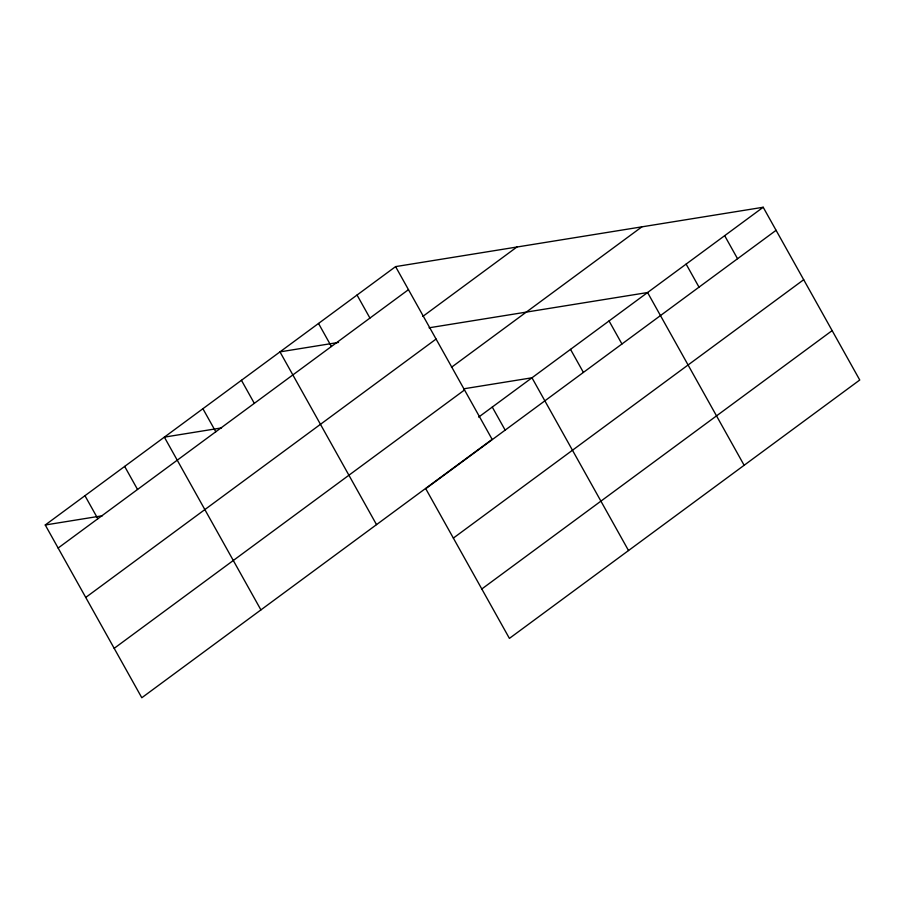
<?xml version="1.0" encoding="UTF-8"?>
<svg xmlns="http://www.w3.org/2000/svg" width="905" height="905" viewBox="0 0 905 905"><rect width="100%" height="100%" fill="white"/><g stroke="black" fill="none" stroke-linecap="round" stroke-linejoin="round"><path stroke-width="1.36" d="M395.587 266.613L492.139 439.366L141.802 697.744L45.25 524.99L395.587 266.613L763.198 207.256L859.75 380.01L509.413 638.387L425.746 488.689L776.083 230.311M58.135 548.034L408.472 289.657M422.827 316.411L516.902 247.02M85.737 597.436L436.074 339.058M451.471 367.283L641.894 226.85M114.188 648.331L464.525 389.965M478.655 417.115L763.198 207.256M453.36 538.09L803.697 279.713M481.799 588.985L832.136 330.608M338.538 342.418L279.973 351.875L376.525 524.629M429.06 327.802L647.584 292.53L744.136 465.283M221.533 427.907L164.359 437.138L260.911 609.891M463.654 388.822L531.982 377.792L628.523 550.545M45.25 524.99L102.423 515.76M724.667 235.685L737.541 258.728M686.126 264.102L699.011 287.157M609.054 320.947L621.939 343.99M570.512 349.364L583.397 372.419M492.275 407.069L505.16 430.124M357.045 295.03L369.93 318.074M318.515 323.447L331.4 346.502M241.443 380.292L254.316 403.347M202.901 408.721L215.786 431.764M124.664 466.414L137.537 489.469M84.957 495.702L97.842 518.746"/></g></svg>
